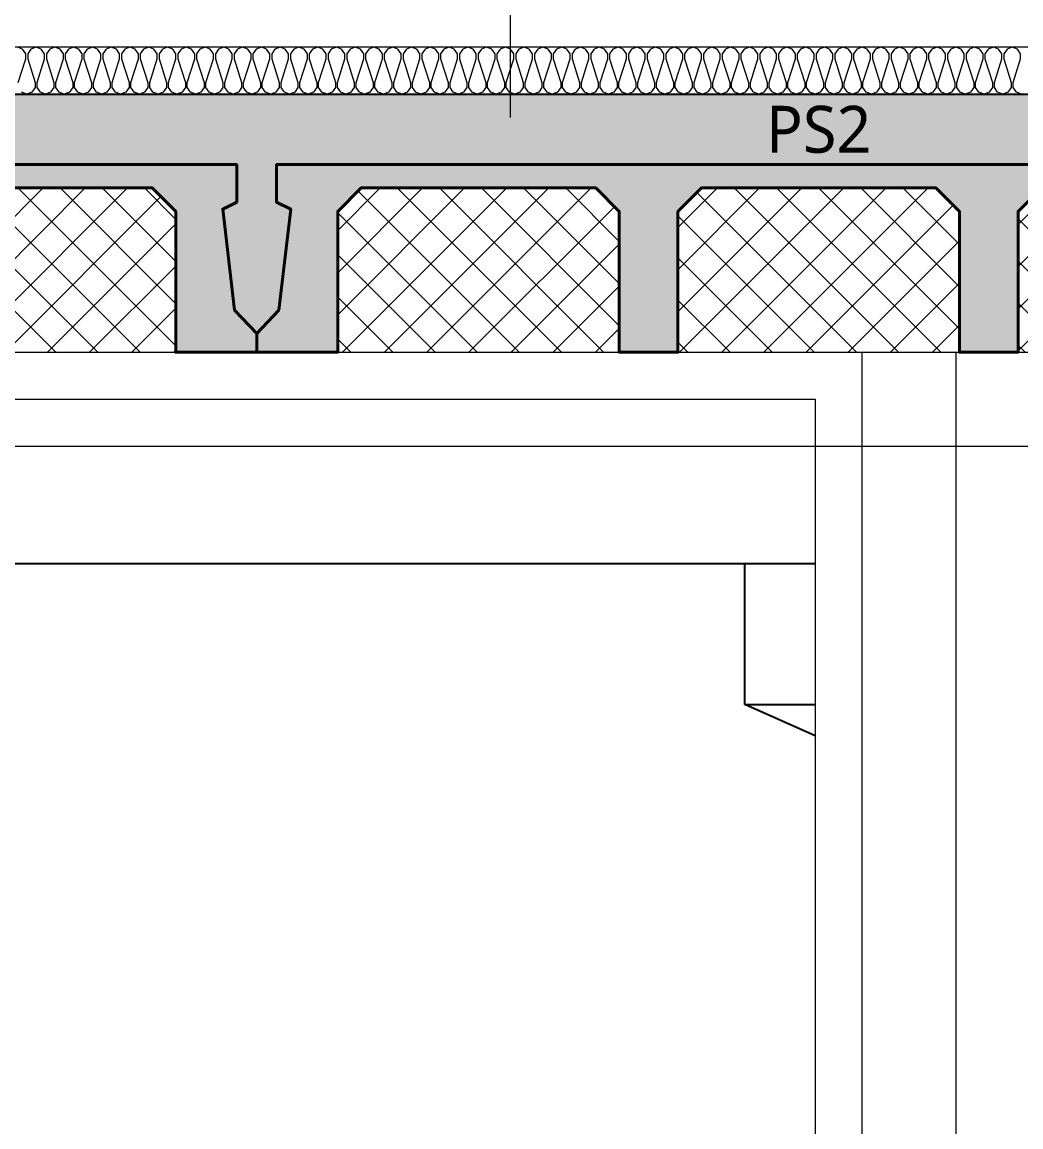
# Model space of a CAD drawing. Header units: millimetres. Extents: x 0 to 420000, y 0 to 297000.
# Drawn here: x 250373 to 252501, y 42000 to 44353 of the extents above; entities that cross this region are included whole.
import ezdxf
from ezdxf.enums import TextEntityAlignment as Align

# ---------------------------------------------------------------- set-up
doc = ezdxf.new("R2010")
doc.units = ezdxf.units.MM
doc.linetypes.add('0731_main_plan$0$form_$0$y-Landschaft$0$_$1$20120914_Verkehrsflächen_Grün$0$20120628_xref - Gammel$1$3_H-GL_F1_U3 - Default$0${ Offset Lines }', pattern=[0])
doc.linetypes.add('CEN', pattern=[62, 60, -1, 0, -1])
doc.layers.get('Defpoints').update_dxf_attribs({"color": 140})
for name, color, linetype, lineweight in [('A-AXIS-LINE', 1, 'CEN', 15), ('A-CONC-LIN1', 2, 'Continuous', 40), ('A-CONC-LIN2', 7, 'Continuous', 25), ('A-ELEV-LIN2', 7, 'Continuous', 25), ('A-WAXM-PANL', 6, 'Continuous', 20), ('A-XXXX-INSL1', 15, 'Continuous', 18), ('A-XXXX-INSL2', 8, 'Continuous', 18)]:
    doc.layers.add(name, color=color, linetype=linetype, lineweight=lineweight)
doc.layers.add('A-CONC-SOLD', color=253, linetype='CEN')
doc.layers.add('A-XXXX-NPLT', color=144, linetype='Continuous', lineweight=15, plot=False)
doc.styles.add('HY울릉도L', font='')
doc.styles.add('맑은고딕', font='')
doc.styles.get('HY울릉도L').set_extended_font_data('HYwulM')
doc.styles.get('맑은고딕').set_extended_font_data('Malgun Gothic')
doc.dimstyles.new('CDIM', dxfattribs={"dimtxt": 3, "dimasz": 1.5, "dimexe": 2, "dimexo": 1, "dimgap": 1, "dimtad": 1, "dimdec": 0, "dimrnd": 0.5, "dimzin": 0, "dimdsep": 32, "dimlunit": 6, "dimtxsty": 'HY울릉도L', "dimblk1": '_CIDOT', "dimblk2": '_CIDOT', "dimsah": 1, "dimcen": 5.5, "dimclrd": 2, "dimclre": 2, "dimclrt": 7, "dimadec": 0, "dimazin": 0, "dimtfac": 1, "dimtdec": 0, "dimtix": 1, "dimtmove": 2, "dimatfit": 1, "dimldrblk": '_CIDOT', "dimfxl": 1, "dimtolj": 1, "dimtzin": 0, "dimlwd": -1, "dimarcsym": 0})

# ---------------------------------------------------------------- blocks, each defined once
blk = doc.blocks.new('axis(211208)')
at = {"layer": 'A-AXIS-LINE', "ltscale": 1000}
blk.add_line((4631788.1, -422118.7), (4955413.1, -422118.7), dxfattribs=at)
blk = doc.blocks.new('PS2')
at = {"layer": 'A-CONC-SOLD'}
h = blk.add_hatch(color=256, dxfattribs=at)
h.dxf.hatch_style = 1
h.paths.add_polyline_path([(1197.5, 0), (-1197.5, 0), (-1197.5, -510), (-1150.5, -460), (-1125, -245), (-1155, -230), (-1155, -150), (1155, -150), (1155, -230), (1125, -245), (1150.5, -460), (1197.5, -510)])
h = blk.add_hatch(color=256, dxfattribs=at)
h.dxf.hatch_style = 1
h.paths.add_polyline_path([(-1150.5, -460), (-1197.5, -510), (-1197.5, -550), (-1025, -550), (-1025, -510), (-1025, -250), (-975, -200), (-475, -200), (-425, -250), (-425, -510), (-425, -550), (-300, -550), (-300, -510), (-300, -250), (-250, -200), (250, -200), (300, -250), (300, -510), (300, -550), (425, -550), (425, -510), (425, -250), (475, -200), (975, -200), (1025, -250), (1025, -510), (1025, -550), (1197.5, -550), (1197.5, -510), (1150.5, -460), (1125, -245), (1155, -230), (1155, -150), (-1155, -150), (-1155, -230), (-1125, -245)])
at = {"layer": 'A-XXXX-INSL2'}
h = blk.add_hatch(dxfattribs=at)
h.set_pattern_fill('ANSI37', color=256, scale=20)
h.set_pattern_definition([(45, (-289951.5, -41968), (-44.90128, 44.90128), []), (135, (-289951.5, -41968), (-44.90128, -44.90128), [])])
h.paths.add_polyline_path([(-975, -200), (-1025, -250), (-1025, -510), (-1025, -550), (-425, -550), (-425, -510), (-425, -250), (-475, -200)])
h.paths.add_polyline_path([(-250, -200), (-300, -250), (-300, -510), (-300, -550), (300, -550), (300, -510), (300, -250), (250, -200)])
h.paths.add_polyline_path([(425, -510), (425, -550), (1025, -550), (1025, -510), (1025, -250), (975, -200), (475, -200), (425, -250)])
at = {"layer": 'A-CONC-LIN1', "color": 2, "linetype": '0731_main_plan$0$form_$0$y-Landschaft$0$_$1$20120914_Verkehrsflächen_Grün$0$20120628_xref - Gammel$1$3_H-GL_F1_U3 - Default$0${ Offset Lines }'}
blk.add_lwpolyline([(-300, -250), (-300, -510), (-300, -510), (-300, -550), (-425, -550), (-425, -510), (-425, -510), (-425, -250), (-475, -200), (-975, -200), (-1025, -250), (-1025, -510), (-1025, -510), (-1025, -550), (-1197.5, -550), (-1197.5, -510), (-1150.5, -460), (-1125, -245), (-1155, -230), (-1155, -150), (1155, -150), (1155, -230), (1125, -245), (1150.5, -460), (1197.5, -510), (1197.5, -550), (1025, -550), (1025, -510), (1025, -510), (1025, -250), (975, -200), (475, -200), (425, -250), (425, -510), (425, -510), (425, -550), (300, -550), (300, -510), (300, -510), (300, -250), (250, -200), (-250, -200)], close=True, dxfattribs=at)
at = {"layer": 'A-CONC-LIN2'}
blk.add_line((-1197.5, 0), (1197.5, 0), dxfattribs=at)
at = {"layer": 'A-XXXX-NPLT'}
for p, q in [((-1025, -550), (-425, -550)), ((-300, -550), (300, -550)), ((425, -550), (1025, -550))]:
    blk.add_line(p, q, dxfattribs=at)
at = {"layer": 'A-XXXX-NPLT', "style": '맑은고딕'}
blk.add_text('PS2', height=100, dxfattribs=at).set_placement((0, -75), align=Align.MIDDLE)
blk = doc.blocks.new('냉동층(220321)')
at = {"layer": 'A-ELEV-LIN2'}
for p, q in [((4803973.8, -402368.7), (4822373.8, -402368.7)), ((4822223.8, -402668.7), (4822223.8, -402368.7)), ((4822223.8, -402668.7), (4822373.8, -402668.7)), ((4822373.8, -402735.4), (4822223.8, -402668.7))]:
    blk.add_line(p, q, dxfattribs=at)
at = {"layer": 'A-WAXM-PANL', "ltscale": 500}
blk.add_lwpolyline([(4823273.8, -407118.7), (4822473.8, -407118.7), (4822473.8, -401918.7), (4822673.8, -401918.7), (4822673.8, -406918.7), (4826673.8, -406918.7), (4826673.8, -408088.7)], dxfattribs=at)
at = {"layer": 'A-XXXX-INSL1'}
blk.add_lwpolyline([(4819473.8, -401918.7), (4819473.8, -402018.7), (4822373.8, -402018.7), (4822373.8, -404918.7), (4822473.8, -404918.7)], dxfattribs=at)
at = {"layer": 'A-XXXX-INSL2'}
blk.add_line((4878773.7, -401268.7), (4802023.8, -401268.7), dxfattribs=at)
for points in [[(4822813.7, -401368.7), (4822802.7, -401364.7), (4822795.7, -401354.7), (4822795.7, -401343.7), (4822811.7, -401293.7), (4822811.7, -401282.7), (4822804.7, -401272.7), (4822793.7, -401268.7), (4822782.7, -401272.7), (4822775.7, -401282.7), (4822775.7, -401293.7), (4822791.7, -401343.7), (4822791.7, -401354.7), (4822784.7, -401364.7), (4822773.7, -401368.7), (4822762.7, -401364.7), (4822755.7, -401354.7), (4822755.7, -401343.7), (4822771.7, -401293.7), (4822771.7, -401282.7), (4822764.7, -401272.7), (4822753.7, -401268.7), (4822742.7, -401272.7), (4822735.7, -401282.7), (4822735.7, -401293.7), (4822751.7, -401343.7), (4822751.7, -401354.7), (4822744.7, -401364.7), (4822733.7, -401368.7), (4822722.7, -401364.7), (4822715.7, -401354.7), (4822715.7, -401343.7), (4822731.7, -401293.7), (4822731.7, -401282.7), (4822724.7, -401272.7), (4822713.7, -401268.7), (4822702.7, -401272.7), (4822695.7, -401282.7), (4822695.7, -401293.7), (4822711.7, -401343.7), (4822711.7, -401354.7), (4822704.7, -401364.7), (4822693.7, -401368.7), (4822682.7, -401364.7), (4822675.7, -401354.7), (4822675.7, -401343.7), (4822691.7, -401293.7), (4822691.7, -401282.7), (4822684.7, -401272.7), (4822673.7, -401268.7), (4822662.7, -401272.7), (4822655.7, -401282.7), (4822655.7, -401293.7), (4822671.7, -401343.7), (4822671.7, -401354.7), (4822664.7, -401364.7), (4822653.7, -401368.7), (4822642.7, -401364.7), (4822635.7, -401354.7), (4822635.7, -401343.7), (4822651.7, -401293.7), (4822651.7, -401282.7), (4822644.7, -401272.7), (4822633.7, -401268.7), (4822622.7, -401272.7), (4822615.7, -401282.7), (4822615.7, -401293.7), (4822631.7, -401343.7), (4822631.7, -401354.7), (4822624.7, -401364.7), (4822613.7, -401368.7), (4822602.7, -401364.7), (4822595.7, -401354.7), (4822595.7, -401343.7), (4822611.7, -401293.7), (4822611.7, -401282.7), (4822604.7, -401272.7), (4822593.7, -401268.7), (4822582.7, -401272.7), (4822575.7, -401282.7), (4822575.7, -401293.7), (4822591.7, -401343.7), (4822591.7, -401354.7), (4822584.7, -401364.7), (4822573.7, -401368.7), (4822562.7, -401364.7), (4822555.7, -401354.7), (4822555.7, -401343.7), (4822571.7, -401293.7), (4822571.7, -401282.7), (4822564.7, -401272.7), (4822553.7, -401268.7), (4822542.7, -401272.7), (4822535.7, -401282.7), (4822535.7, -401293.7), (4822551.7, -401343.7), (4822551.7, -401354.7), (4822544.7, -401364.7), (4822533.7, -401368.7), (4822522.7, -401364.7), (4822515.7, -401354.7), (4822515.7, -401343.7), (4822531.7, -401293.7), (4822531.7, -401282.7), (4822524.7, -401272.7), (4822513.7, -401268.7), (4822502.7, -401272.7), (4822495.7, -401282.7), (4822495.7, -401293.7), (4822511.7, -401343.7), (4822511.7, -401354.7), (4822504.7, -401364.7), (4822493.7, -401368.7), (4822482.7, -401364.7), (4822475.7, -401354.7), (4822475.7, -401343.7), (4822491.7, -401293.7), (4822491.7, -401282.7), (4822484.7, -401272.7), (4822473.7, -401268.7), (4822462.7, -401272.7), (4822455.7, -401282.7), (4822455.7, -401293.7), (4822471.7, -401343.7), (4822471.7, -401354.7), (4822464.7, -401364.7), (4822453.7, -401368.7), (4822442.7, -401364.7), (4822435.7, -401354.7), (4822435.7, -401343.7), (4822451.7, -401293.7), (4822451.7, -401282.7), (4822444.7, -401272.7), (4822433.7, -401268.7), (4822422.7, -401272.7), (4822415.7, -401282.7), (4822415.7, -401293.7), (4822431.7, -401343.7), (4822431.7, -401354.7), (4822424.7, -401364.7), (4822413.7, -401368.7), (4822402.7, -401364.7), (4822395.7, -401354.7), (4822395.7, -401343.7), (4822411.7, -401293.7), (4822411.7, -401282.7), (4822404.7, -401272.7), (4822393.7, -401268.7), (4822382.7, -401272.7), (4822375.7, -401282.7), (4822375.7, -401293.7), (4822391.7, -401343.7), (4822391.7, -401354.7), (4822384.7, -401364.7), (4822373.7, -401368.7), (4822362.7, -401364.7), (4822355.7, -401354.7), (4822355.7, -401343.7), (4822371.7, -401293.7), (4822371.7, -401282.7), (4822364.7, -401272.7), (4822353.7, -401268.7), (4822342.7, -401272.7), (4822335.7, -401282.7), (4822335.7, -401293.7), (4822351.7, -401343.7), (4822351.7, -401354.7), (4822344.7, -401364.7), (4822333.7, -401368.7), (4822322.7, -401364.7), (4822315.7, -401354.7), (4822315.7, -401343.7), (4822331.7, -401293.7), (4822331.7, -401282.7), (4822324.7, -401272.7), (4822313.7, -401268.7), (4822302.7, -401272.7), (4822295.7, -401282.7), (4822295.7, -401293.7), (4822311.7, -401343.7), (4822311.7, -401354.7), (4822304.7, -401364.7), (4822293.7, -401368.7), (4822282.7, -401364.7), (4822275.7, -401354.7), (4822275.7, -401343.7), (4822291.7, -401293.7), (4822291.7, -401282.7), (4822284.7, -401272.7), (4822273.7, -401268.7), (4822262.7, -401272.7), (4822255.7, -401282.7), (4822255.7, -401293.7), (4822271.7, -401343.7), (4822271.7, -401354.7), (4822264.7, -401364.7), (4822253.7, -401368.7), (4822242.7, -401364.7), (4822235.7, -401354.7), (4822235.7, -401343.7), (4822251.7, -401293.7), (4822251.7, -401282.7), (4822244.7, -401272.7), (4822233.7, -401268.7), (4822222.7, -401272.7), (4822215.7, -401282.7), (4822215.7, -401293.7), (4822231.7, -401343.7), (4822231.7, -401354.7), (4822224.7, -401364.7), (4822213.7, -401368.7), (4822202.7, -401364.7), (4822195.7, -401354.7), (4822195.7, -401343.7), (4822211.7, -401293.7), (4822211.7, -401282.7), (4822204.7, -401272.7), (4822193.7, -401268.7), (4822182.7, -401272.7), (4822175.7, -401282.7), (4822175.7, -401293.7), (4822191.7, -401343.7), (4822191.7, -401354.7), (4822184.7, -401364.7), (4822173.7, -401368.7), (4822162.7, -401364.7), (4822155.7, -401354.7), (4822155.7, -401343.7), (4822171.7, -401293.7), (4822171.7, -401282.7), (4822164.7, -401272.7), (4822153.7, -401268.7), (4822142.7, -401272.7), (4822135.7, -401282.7), (4822135.7, -401293.7), (4822151.7, -401343.7), (4822151.7, -401354.7), (4822144.7, -401364.7), (4822133.7, -401368.7), (4822122.7, -401364.7), (4822115.7, -401354.7), (4822115.7, -401343.7), (4822131.7, -401293.7), (4822131.7, -401282.7), (4822124.7, -401272.7), (4822113.7, -401268.7), (4822102.7, -401272.7), (4822095.7, -401282.7), (4822095.7, -401293.7), (4822111.7, -401343.7), (4822111.7, -401354.7), (4822104.7, -401364.7), (4822093.7, -401368.7), (4822082.7, -401364.7), (4822075.7, -401354.7), (4822075.7, -401343.7), (4822091.7, -401293.7), (4822091.7, -401282.7), (4822084.7, -401272.7), (4822073.7, -401268.7), (4822062.7, -401272.7), (4822055.7, -401282.7), (4822055.7, -401293.7), (4822071.7, -401343.7), (4822071.7, -401354.7), (4822064.7, -401364.7), (4822053.7, -401368.7), (4822042.7, -401364.7), (4822035.7, -401354.7), (4822035.7, -401343.7), (4822051.7, -401293.7), (4822051.7, -401282.7), (4822044.7, -401272.7), (4822033.7, -401268.7), (4822022.7, -401272.7), (4822015.7, -401282.7), (4822015.7, -401293.7), (4822031.7, -401343.7), (4822031.7, -401354.7), (4822024.7, -401364.7), (4822013.7, -401368.7), (4822002.7, -401364.7), (4821995.7, -401354.7), (4821995.7, -401343.7), (4822011.7, -401293.7), (4822011.7, -401282.7), (4822004.7, -401272.7), (4821993.7, -401268.7), (4821982.7, -401272.7), (4821975.7, -401282.7), (4821975.7, -401293.7), (4821991.7, -401343.7), (4821991.7, -401354.7), (4821984.7, -401364.7), (4821973.7, -401368.7), (4821962.7, -401364.7), (4821955.7, -401354.7), (4821955.7, -401343.7), (4821971.7, -401293.7), (4821971.7, -401282.7), (4821964.7, -401272.7), (4821953.7, -401268.7), (4821942.7, -401272.7), (4821935.7, -401282.7), (4821935.7, -401293.7), (4821951.7, -401343.7), (4821951.7, -401354.7), (4821944.7, -401364.7), (4821933.7, -401368.7), (4821922.7, -401364.7), (4821915.7, -401354.7), (4821915.7, -401343.7), (4821931.7, -401293.7), (4821931.7, -401282.7), (4821924.7, -401272.7), (4821913.7, -401268.7), (4821902.7, -401272.7), (4821895.7, -401282.7), (4821895.7, -401293.7), (4821911.7, -401343.7), (4821911.7, -401354.7), (4821904.7, -401364.7), (4821893.7, -401368.7), (4821882.7, -401364.7), (4821875.7, -401354.7), (4821875.7, -401343.7), (4821891.7, -401293.7), (4821891.7, -401282.7), (4821884.7, -401272.7), (4821873.7, -401268.7), (4821862.7, -401272.7), (4821855.7, -401282.7), (4821855.7, -401293.7), (4821871.7, -401343.7), (4821871.7, -401354.7), (4821864.7, -401364.7), (4821853.7, -401368.7), (4821842.7, -401364.7), (4821835.7, -401354.7), (4821835.7, -401343.7), (4821851.7, -401293.7), (4821851.7, -401282.7), (4821844.7, -401272.7), (4821833.7, -401268.7), (4821822.7, -401272.7), (4821815.7, -401282.7), (4821815.7, -401293.7), (4821831.7, -401343.7), (4821831.7, -401354.7), (4821824.7, -401364.7), (4821813.7, -401368.7), (4821802.7, -401364.7), (4821795.7, -401354.7), (4821795.7, -401343.7), (4821811.7, -401293.7), (4821811.7, -401282.7), (4821804.7, -401272.7), (4821793.7, -401268.7), (4821782.7, -401272.7), (4821775.7, -401282.7), (4821775.7, -401293.7), (4821791.7, -401343.7), (4821791.7, -401354.7), (4821784.7, -401364.7), (4821773.7, -401368.7), (4821762.7, -401364.7), (4821755.7, -401354.7), (4821755.7, -401343.7), (4821771.7, -401293.7), (4821771.7, -401282.7), (4821764.7, -401272.7), (4821753.7, -401268.7), (4821742.7, -401272.7), (4821735.7, -401282.7), (4821735.7, -401293.7), (4821751.7, -401343.7), (4821751.7, -401354.7), (4821744.7, -401364.7), (4821733.7, -401368.7), (4821722.7, -401364.7), (4821715.7, -401354.7), (4821715.7, -401343.7), (4821731.7, -401293.7), (4821731.7, -401282.7), (4821724.7, -401272.7), (4821713.7, -401268.7), (4821702.7, -401272.7), (4821695.7, -401282.7), (4821695.7, -401293.7), (4821711.7, -401343.7), (4821711.7, -401354.7), (4821704.7, -401364.7), (4821693.7, -401368.7), (4821682.7, -401364.7), (4821675.7, -401354.7), (4821675.7, -401343.7), (4821691.7, -401293.7), (4821691.7, -401282.7), (4821684.7, -401272.7), (4821673.7, -401268.7), (4821662.7, -401272.7), (4821655.7, -401282.7), (4821655.7, -401293.7), (4821671.7, -401343.7), (4821671.7, -401354.7), (4821664.7, -401364.7), (4821653.7, -401368.7), (4821642.7, -401364.7), (4821635.7, -401354.7), (4821635.7, -401343.7), (4821651.7, -401293.7), (4821651.7, -401282.7), (4821644.7, -401272.7), (4821633.7, -401268.7), (4821622.7, -401272.7), (4821615.7, -401282.7), (4821615.7, -401293.7), (4821631.7, -401343.7), (4821631.7, -401354.7), (4821624.7, -401364.7), (4821613.7, -401368.7), (4821602.7, -401364.7), (4821595.7, -401354.7), (4821595.7, -401343.7), (4821611.7, -401293.7), (4821611.7, -401282.7), (4821604.7, -401272.7), (4821593.7, -401268.7), (4821582.7, -401272.7), (4821575.7, -401282.7), (4821575.7, -401293.7), (4821591.7, -401343.7), (4821591.7, -401354.7), (4821584.7, -401364.7), (4821573.7, -401368.7), (4821562.7, -401364.7), (4821555.7, -401354.7), (4821555.7, -401343.7), (4821571.7, -401293.7), (4821571.7, -401282.7), (4821564.7, -401272.7), (4821553.7, -401268.7), (4821542.7, -401272.7), (4821535.7, -401282.7), (4821535.7, -401293.7), (4821551.7, -401343.7), (4821551.7, -401354.7), (4821544.7, -401364.7), (4821533.7, -401368.7), (4821522.7, -401364.7), (4821515.7, -401354.7), (4821515.7, -401343.7), (4821531.7, -401293.7), (4821531.7, -401282.7), (4821524.7, -401272.7), (4821513.7, -401268.7), (4821502.7, -401272.7), (4821495.7, -401282.7), (4821495.7, -401293.7), (4821511.7, -401343.7), (4821511.7, -401354.7), (4821504.7, -401364.7), (4821493.7, -401368.7), (4821482.7, -401364.7), (4821475.7, -401354.7), (4821475.7, -401343.7), (4821491.7, -401293.7), (4821491.7, -401282.7), (4821484.7, -401272.7), (4821473.7, -401268.7), (4821462.7, -401272.7), (4821455.7, -401282.7), (4821455.7, -401293.7), (4821471.7, -401343.7), (4821471.7, -401354.7), (4821464.7, -401364.7), (4821453.7, -401368.7), (4821442.7, -401364.7), (4821435.7, -401354.7), (4821435.7, -401343.7), (4821451.7, -401293.7), (4821451.7, -401282.7), (4821444.7, -401272.7), (4821433.7, -401268.7), (4821422.7, -401272.7), (4821415.7, -401282.7), (4821415.7, -401293.7), (4821431.7, -401343.7), (4821431.7, -401354.7), (4821424.7, -401364.7), (4821413.7, -401368.7), (4821402.7, -401364.7), (4821395.7, -401354.7), (4821395.7, -401343.7), (4821411.7, -401293.7), (4821411.7, -401282.7), (4821404.7, -401272.7), (4821393.7, -401268.7), (4821382.7, -401272.7), (4821375.7, -401282.7), (4821375.7, -401293.7), (4821391.7, -401343.7), (4821391.7, -401354.7), (4821384.7, -401364.7), (4821373.7, -401368.7), (4821362.7, -401364.7), (4821355.7, -401354.7), (4821355.7, -401343.7), (4821371.7, -401293.7), (4821371.7, -401282.7), (4821364.7, -401272.7), (4821353.7, -401268.7), (4821342.7, -401272.7), (4821335.7, -401282.7), (4821335.7, -401293.7), (4821351.7, -401343.7), (4821351.7, -401354.7), (4821344.7, -401364.7), (4821333.7, -401368.7), (4821322.7, -401364.7), (4821315.7, -401354.7), (4821315.7, -401343.7), (4821331.7, -401293.7), (4821331.7, -401282.7), (4821324.7, -401272.7), (4821313.7, -401268.7), (4821302.7, -401272.7), (4821295.7, -401282.7), (4821295.7, -401293.7), (4821311.7, -401343.7), (4821311.7, -401354.7), (4821304.7, -401364.7), (4821293.7, -401368.7), (4821282.7, -401364.7), (4821275.7, -401354.7), (4821275.7, -401343.7), (4821291.7, -401293.7), (4821291.7, -401282.7), (4821284.7, -401272.7), (4821273.7, -401268.7), (4821262.7, -401272.7), (4821255.7, -401282.7), (4821255.7, -401293.7), (4821271.7, -401343.7), (4821271.7, -401354.7), (4821264.7, -401364.7), (4821253.7, -401368.7), (4821242.7, -401364.7), (4821235.7, -401354.7), (4821235.7, -401343.7), (4821251.7, -401293.7), (4821251.7, -401282.7), (4821244.7, -401272.7), (4821233.7, -401268.7), (4821222.7, -401272.7), (4821215.7, -401282.7), (4821215.7, -401293.7), (4821231.7, -401343.7), (4821231.7, -401354.7), (4821224.7, -401364.7), (4821213.7, -401368.7), (4821202.7, -401364.7), (4821195.7, -401354.7), (4821195.7, -401343.7), (4821211.7, -401293.7), (4821211.7, -401282.7), (4821204.7, -401272.7), (4821193.7, -401268.7), (4821182.7, -401272.7), (4821175.7, -401282.7), (4821175.7, -401293.7), (4821191.7, -401343.7), (4821191.7, -401354.7), (4821184.7, -401364.7), (4821173.7, -401368.7), (4821162.7, -401364.7), (4821155.7, -401354.7), (4821155.7, -401343.7), (4821171.7, -401293.7), (4821171.7, -401282.7), (4821164.7, -401272.7), (4821153.7, -401268.7), (4821142.7, -401272.7), (4821135.7, -401282.7), (4821135.7, -401293.7), (4821151.7, -401343.7), (4821151.7, -401354.7), (4821144.7, -401364.7), (4821133.7, -401368.7), (4821122.7, -401364.7), (4821115.7, -401354.7), (4821115.7, -401343.7), (4821131.7, -401293.7), (4821131.7, -401282.7), (4821124.7, -401272.7), (4821113.7, -401268.7), (4821102.7, -401272.7), (4821095.7, -401282.7), (4821095.7, -401293.7), (4821111.7, -401343.7), (4821111.7, -401354.7), (4821104.7, -401364.7), (4821093.7, -401368.7), (4821082.7, -401364.7), (4821075.7, -401354.7), (4821075.7, -401343.7), (4821091.7, -401293.7), (4821091.7, -401282.7), (4821084.7, -401272.7), (4821073.7, -401268.7), (4821062.7, -401272.7), (4821055.7, -401282.7), (4821055.7, -401293.7), (4821071.7, -401343.7), (4821071.7, -401354.7), (4821064.7, -401364.7), (4821053.7, -401368.7), (4821042.7, -401364.7), (4821035.7, -401354.7), (4821035.7, -401343.7), (4821051.7, -401293.7), (4821051.7, -401282.7), (4821044.7, -401272.7), (4821033.7, -401268.7), (4821022.7, -401272.7), (4821015.7, -401282.7), (4821015.7, -401293.7), (4821031.7, -401343.7), (4821031.7, -401354.7), (4821024.7, -401364.7), (4821013.7, -401368.7), (4821002.7, -401364.7), (4820995.7, -401354.7), (4820995.7, -401343.7), (4821011.7, -401293.7), (4821011.7, -401282.7), (4821004.7, -401272.7), (4820993.7, -401268.7), (4820982.7, -401272.7), (4820975.7, -401282.7), (4820975.7, -401293.7), (4820991.7, -401343.7), (4820991.7, -401354.7), (4820984.7, -401364.7), (4820973.7, -401368.7), (4820962.7, -401364.7), (4820955.7, -401354.7), (4820955.7, -401343.7), (4820971.7, -401293.7), (4820971.7, -401282.7), (4820964.7, -401272.7), (4820953.7, -401268.7), (4820942.7, -401272.7), (4820935.7, -401282.7), (4820935.7, -401293.7), (4820951.7, -401343.7), (4820951.7, -401354.7), (4820944.7, -401364.7), (4820933.7, -401368.7), (4820922.7, -401364.7), (4820915.7, -401354.7), (4820915.7, -401343.7), (4820931.7, -401293.7), (4820931.7, -401282.7), (4820924.7, -401272.7), (4820913.7, -401268.7), (4820902.7, -401272.7), (4820895.7, -401282.7), (4820895.7, -401293.7), (4820911.7, -401343.7), (4820911.7, -401354.7), (4820904.7, -401364.7), (4820893.7, -401368.7), (4820882.7, -401364.7), (4820875.7, -401354.7), (4820875.7, -401343.7), (4820891.7, -401293.7), (4820891.7, -401282.7), (4820884.7, -401272.7), (4820873.7, -401268.7), (4820862.7, -401272.7), (4820855.7, -401282.7), (4820855.7, -401293.7), (4820871.7, -401343.7), (4820871.7, -401354.7), (4820864.7, -401364.7), (4820853.7, -401368.7), (4820842.7, -401364.7), (4820835.7, -401354.7), (4820835.7, -401343.7), (4820851.7, -401293.7), (4820851.7, -401282.7), (4820844.7, -401272.7), (4820833.7, -401268.7), (4820822.7, -401272.7), (4820815.7, -401282.7), (4820815.7, -401293.7), (4820831.7, -401343.7), (4820831.7, -401354.7), (4820824.7, -401364.7), (4820813.7, -401368.7), (4820802.7, -401364.7), (4820795.7, -401354.7), (4820795.7, -401343.7), (4820811.7, -401293.7), (4820811.7, -401282.7), (4820804.7, -401272.7), (4820793.7, -401268.7), (4820782.7, -401272.7), (4820775.7, -401282.7), (4820775.7, -401293.7), (4820791.7, -401343.7), (4820791.7, -401354.7), (4820784.7, -401364.7), (4820773.7, -401368.7), (4820762.7, -401364.7), (4820755.7, -401354.7), (4820755.7, -401343.7), (4820771.7, -401293.7), (4820771.7, -401282.7), (4820764.7, -401272.7), (4820753.7, -401268.7), (4820742.7, -401272.7), (4820735.7, -401282.7), (4820735.7, -401293.7), (4820751.7, -401343.7), (4820751.7, -401354.7), (4820744.7, -401364.7), (4820733.7, -401368.7), (4820722.7, -401364.7), (4820715.7, -401354.7), (4820715.7, -401343.7), (4820731.7, -401293.7), (4820731.7, -401282.7), (4820724.7, -401272.7), (4820713.7, -401268.7), (4820702.7, -401272.7), (4820695.7, -401282.7), (4820695.7, -401293.7), (4820711.7, -401343.7), (4820711.7, -401354.7), (4820704.7, -401364.7), (4820693.7, -401368.7), (4820682.7, -401364.7)], [(4820675.7, -401343.7), (4820691.7, -401293.7), (4820691.7, -401282.7), (4820684.7, -401272.7), (4820673.7, -401268.7)]]:
    blk.add_lwpolyline(points, dxfattribs=at)
for p in [(4819986.3, -401368.7), (4822381.3, -401368.7)]:
    blk.add_blockref('PS2', p)
blk = doc.blocks.new('_CIDOT')
at = {"color": 0, "linetype": 'ByBlock'}
blk.add_line((2, 0), (-1, 0), dxfattribs=at)
at = {"color": 0, "linetype": 'ByBlock', "const_width": 0.5}
blk.add_lwpolyline([(-0.25, 0, 1), (0.25, 0, 1)], format="xyb", close=True, dxfattribs=at)
blk = doc.blocks.new('*D141')
at = {"layer": 'A-XXXX-NPLT', "lineweight": -2, "transparency": 16777216}
for p, q in [((252653, 48450), (251213, 48450)), ((252653, 44450), (251213, 44450))]:
    blk.add_line(p, q, dxfattribs=at)
at = {"layer": 'A-XXXX-NPLT', "transparency": 16777216}
blk.add_line((251413, 44600), (251413, 48300), dxfattribs=at)
at = {"layer": 'Defpoints', "color": 0, "transparency": 16777216}
for p in [(251413, 48450), (252753, 48450), (252753, 44450)]:
    blk.add_point(p, dxfattribs=at)
at = {"layer": 'A-XXXX-NPLT', "transparency": 16777216, "xscale": 150, "yscale": 150, "zscale": 150}
for p, rotation in [((251413, 48450), 90), ((251413, 44450), 270)]:
    blk.add_blockref('_CIDOT', p, dxfattribs=dict(at, rotation=rotation))
at = {"layer": 'A-XXXX-NPLT', "color": 3, "transparency": 16777216, "insert": (251132.8, 46450), "char_height": 300, "attachment_point": 5, "rotation": 90, "style": '맑은고딕'}
blk.add_mtext('\\A1;4,000', dxfattribs=at)

msp = doc.modelspace()

# ---------------------------------------------------------------- block references
msp.add_blockref('냉동층(220321)', (-4570311.3, 445568.7))
at = {"layer": 'A-AXIS-LINE'}
msp.add_blockref('axis(211208)', (-4581588.1, 465568.7), dxfattribs=at)

# ---------------------------------------------------------------- dimensions: what is measured, and where the dimension line sits
at = {"layer": 'A-XXXX-NPLT'}
dim = msp.add_aligned_dim(p1=(252753, 44450), p2=(252753, 48450), distance=1340, dimstyle='CDIM', override={"dimscale": 100, "dimtxsty": '맑은고딕', "dimclrd": 256, "dimclre": 256, "dimclrt": 3}, dxfattribs=at)
dim.commit()
dim.dimension.update_dxf_attribs({"geometry": '*D141', "text_midpoint": (251132.8, 46450)})

doc.saveas('drawing.dxf')
